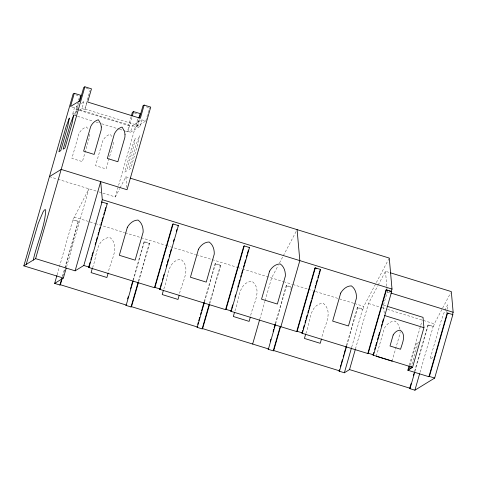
<?xml version="1.0" encoding="UTF-8"?>
<svg xmlns="http://www.w3.org/2000/svg" width="477" height="477" viewBox="0 0 477 477"><rect width="100%" height="100%" fill="white"/><g stroke="black" fill="none" stroke-linecap="round" stroke-linejoin="round"><path stroke-width="0.36" stroke-dasharray="2.38 1.79" d="M89.557 134.204L89.455 137.048L82.402 161.631L71.872 158.382L78.92 133.798C80.434 130.603 83.141 127.896 86.611 126.965L88.424 129.893M113.234 142.224L113.156 144.358L109.328 157.708M447.247 309.281L447.533 304.821L444.182 312.322L440.826 321.868L430.021 359.139L433.545 356.969M446.663 312.703L447.092 310.533M78.854 102.418L75.199 115.166L72.564 114.349L74.46 107.742L78.848 105.047M78.765 110.157L75.921 109.275L77.715 103.014M78.508 100.23L79.707 96.056M76.863 116.114L74.728 115.452L76.624 108.845L78.759 109.501M79.462 110.115L81.972 108.571L83.869 101.965L81.895 101.357M81.972 108.571L84.608 109.388L90.087 90.266M84.608 109.388L85.079 109.096L86.975 102.489M57.109 274.841L72.844 219.945L88.943 188.826L66.428 267.347M62.374 276.463L64.622 268.623M64.824 267.913L78.115 221.572L78.586 221.286L73.315 219.658M62.845 276.177L78.586 221.286M109.132 158.412L106.109 168.947L95.573 165.698L102.621 141.109C104.135 137.919 106.848 135.212 110.318 134.275L112.125 137.209M79.474 110.372L128.593 125.529L131.187 116.483M125.266 131.044L127.401 131.7L129.297 125.093L79.468 109.722M127.401 131.7L127.872 131.413L132.135 116.543M127.872 131.413L130.507 132.224L132.403 125.618L141.812 119.84L145.759 121.057L149.551 107.838M92.502 267.716C96.932 257.944 95.37 238.607 109.799 237.391C121.164 246.388 109.865 261.807 108.303 272.594M98.906 191.903L115.279 196.953L137.74 118.612M132.403 125.618L136.35 126.834L138.747 118.487M141.812 119.84L139.916 126.447L137.281 125.636L139.111 119.262M137.281 125.636L137.752 125.35L139.648 118.737M132.916 280.381L143.959 241.887L144.43 241.595L149.695 243.222L138.658 281.716M133.387 280.094L144.43 241.595M138.39 281.293L149.223 243.508L149.695 243.222M163.814 288.955C168.047 279.313 166.747 260.466 180.914 259.327C192.273 268.324 180.974 283.743 179.418 294.53M204.234 301.607L215.067 263.823L215.538 263.537L220.803 265.158L209.767 303.652M204.502 302.03L215.538 263.537M209.504 303.229L220.338 265.445L220.803 265.158M234.928 310.891C239.156 301.249 237.856 282.408 252.023 281.263C263.382 290.266 252.089 305.679 250.526 316.472M259.786 319.173L264.878 301.404M265.087 300.695L271.604 277.954L278.151 265.546M275.342 323.543L286.176 285.759L286.647 285.473L291.256 286.892M275.611 323.966L286.647 285.473M290.833 289.521L291.447 287.387M305.835 333.53C310.265 323.758 308.702 304.421 323.132 303.199C334.496 312.202 323.197 327.621 321.635 338.408M346.457 345.479L357.291 307.695L357.762 307.409L363.027 309.036L363.784 306.389L389.268 258.069M346.719 345.903L357.762 307.409M351.722 347.107L362.556 309.323L363.027 309.036M355.448 348.985L368.488 303.503L377.85 285.753M384.235 313.282L383.514 305.167L387.306 291.948L387.109 289.736M376.293 356.265L384.331 328.242C386.573 324.402 390.329 321.051 394.998 321.033L397.383 323.203L398.921 325.839L399.875 329.011M392.094 361.143L400.131 333.119L400.048 331.748M409.296 365.227L420.565 325.928M420.768 325.213L422.205 320.21M410.029 365.364L416.385 343.213L418.263 342.057L411.299 366.348M414.549 371.458L427.839 325.123L428.31 324.831L433.575 326.459L434.332 323.811L442.31 308.697M415.02 371.172L428.31 324.831M420.022 372.37L433.104 326.745L433.575 326.459M115.279 196.953L119.733 188.51M120.073 187.86L125.898 176.818L129.446 177.915M279.528 262.934L282.968 256.405M283.314 255.75L296.402 230.94M378.195 285.097L385.482 271.288L389.017 272.379M442.656 308.035L450.628 292.914M81.358 103.503L83.869 101.965M75.921 109.275L76.624 108.845M72.564 114.349L76.958 111.654M74.728 115.452L75.199 115.166M128.593 125.529L129.297 125.093M136.35 126.834L145.759 121.057M130.507 132.224L139.916 126.447M86.343 88.34L90.29 89.557M146.26 106.824L148.896 107.635M75.76 94.84L78.389 95.65M134.359 112.918L138.306 114.134M85.079 109.096L137.752 125.35M71.824 106.931L74.46 107.742M77.578 116.328L93.236 121.164M96.086 122.04L98.93 122.917M101.78 123.799L118.862 129.064M119.572 129.285L124.557 130.823M49.435 176.639L57.192 179.036M57.902 179.251L98.196 191.682M387.306 291.948L390.138 292.824M383.514 305.167L386.34 306.037M368.488 303.503L381.236 307.432M381.94 307.653L386.901 309.179M387.604 309.4L434.332 323.811M427.839 325.123L433.104 326.745M74.072 217.017L94.679 223.373M95.394 223.594L124.521 232.579M125.236 232.8L165.734 245.291M166.443 245.512L195.576 254.497M196.285 254.718L236.789 267.209M237.498 267.43L241.761 268.748M242.471 268.962L282.95 281.454M283.66 281.668L292.168 284.298M292.878 284.513L307.766 289.11M308.476 289.33L312.733 290.642M315.565 291.513L353.856 303.33M354.566 303.545L363.784 306.389M72.844 219.945L78.115 221.572M143.959 241.887L149.223 243.508M215.067 263.823L220.338 265.445M286.176 285.759L290.785 287.184M357.291 307.695L362.556 309.323M385.482 271.288L386.787 286.045M386.847 286.784L387.044 288.996M125.898 176.818L126.846 187.58M135.152 138.467L133.667 146.35L126.614 170.933L124.735 172.09L131.783 147.5L135.152 138.467M139.385 135.867L137.901 143.75L130.847 168.333L128.969 169.49L136.017 144.901L139.385 135.867"/><path stroke-width="0.72" d="M66.22 268.056L63.358 278.049L23.85 265.862L73.124 94.029L74.299 93.307L80.881 95.334L79.057 101.708M74.299 93.307L70.507 106.52L79.915 100.748L83.708 87.529L84.882 86.808L91.471 88.835L87.679 102.054L140.351 118.308L144.143 105.089L150.726 107.116L127.037 189.733L61.193 169.418L49.435 176.639M26.199 264.419L38.172 223.552L43.139 211.758A24.47 3.244 -72.9 0 1 45.738 210.16C44.796 227.344 36.902 243.407 33.259 260.09M23.85 265.862L35.608 258.641L84.882 86.808M62.231 278.318L60.388 284.733L59.923 285.019L54.652 283.398L56.9 275.551M59.923 285.019L61.76 278.604M35.608 258.641L75.116 270.829L100.701 181.606L102.299 199.684L101.541 202.326L102.012 202.039L107.277 203.667L89.086 267.114L88.615 267.4L154.459 287.714L154.93 287.422L173.121 223.975L178.392 225.603L160.194 289.05L159.729 289.336L225.573 309.651L226.038 309.364L244.236 245.917L249.501 247.539L231.309 310.986L230.838 311.278L296.682 331.587L297.153 331.3L315.345 267.853L320.61 269.475L302.418 332.922L301.947 333.214L367.791 353.529L368.262 353.236L386.453 289.789L391.724 291.417L373.533 354.864L373.062 355.15L412.563 367.338L423.934 327.681L423.021 317.354L387.044 306.252M75.116 270.829L83.821 265.486L102.012 202.039M131.384 115.786L132.385 112.31L133.56 111.588L140.143 113.615L138.944 117.789M88.615 267.4L90.046 262.41M90.863 259.56L91.477 257.419M91.888 255.994L92.908 252.428M95.156 244.588L95.77 242.447M96.181 241.022L97.201 237.457M98.018 234.606L98.632 232.472M99.043 231.041L100.063 227.481M100.88 224.625L101.494 222.491M101.905 221.066L102.925 217.5M103.742 214.644L104.356 212.509M104.767 211.084L105.787 207.519M132.338 115.833L133.56 111.588M92.299 268.42L91.095 272.623L106.902 277.495L108.106 273.297M139.517 117.849L142.969 105.811L144.143 105.089M127.603 298.918L128.218 296.777M130.465 288.937L131.08 286.796M131.485 285.371L132.511 281.806M138.449 282.432L131.503 306.669L131.032 306.955L125.767 305.334L126.232 305.041L133.184 280.804M131.032 306.955L138.187 282.008M154.459 287.714L172.65 224.268L173.121 223.975M159.729 289.336L160.135 287.911M160.546 286.486L161.566 282.921M162.383 280.071L162.997 277.93M163.408 276.505L164.022 274.37M166.27 266.524L166.884 264.389M167.29 262.964L168.315 259.399M169.132 256.543L169.746 254.408M170.152 252.983L171.177 249.417M173.425 241.577L174.033 239.436M176.287 231.595L176.895 229.455M163.414 290.356L162.21 294.559L178.01 299.437L179.215 295.233M197.693 324.42L198.307 322.279M198.712 320.854L199.738 317.288M200.555 314.438L201.169 312.298M201.574 310.873L204.031 302.317M209.564 304.368L202.612 328.605L202.141 328.897L196.876 327.27L197.347 326.983L204.293 302.74M202.141 328.897L209.093 304.654M225.573 309.651L243.765 246.204L244.236 245.917M230.838 311.278L231.25 309.853M231.655 308.422L232.675 304.863M234.928 297.016L235.537 294.881M237.79 287.035L238.399 284.9M238.81 283.475L239.83 279.91M240.652 277.059L241.261 274.919M241.672 273.494L242.692 269.928M243.514 267.078L244.123 264.938M244.534 263.513L245.554 259.947M246.376 257.097L246.985 254.956M247.396 253.531L248.416 249.966M234.523 312.292L233.319 316.495L249.119 321.373L250.324 317.169M252.655 344.042L259.583 319.882M270.232 341.365L270.847 339.225M273.094 331.384L273.709 329.249M274.12 327.818L275.14 324.259M280.673 326.304L273.726 350.541L273.255 350.833L267.985 349.206L268.456 348.92L275.408 324.682M273.255 350.833L280.202 326.596M280.881 326.715L299.83 260.621L297.088 229.634M296.682 331.587L314.874 268.14L315.345 267.853M301.947 333.214L302.764 330.364M303.175 328.939L304.195 325.374M305.018 322.518L305.626 320.383M306.037 318.958L307.057 315.392M307.88 312.542L308.488 310.402M308.899 308.977L311.35 300.421M311.761 298.996L314.212 290.439M315.029 287.589L315.643 285.449M316.054 284.024L317.074 280.458M317.891 277.608L318.505 275.467M318.916 274.042L319.936 270.477M305.638 334.234L304.427 338.437L320.234 343.309L321.438 339.105M355.246 349.695L349.54 369.592L344.364 372.77L339.099 371.148L339.505 369.717M340.322 366.867L340.936 364.732M341.347 363.301L342.367 359.741M343.184 356.885L343.798 354.751M344.209 353.32L345.229 349.76M345.64 348.335L346.248 346.195M339.099 371.148L339.564 370.856L346.517 346.618M344.364 372.77L351.519 347.816M367.791 353.529L385.982 290.076L386.453 289.789M373.062 355.15L373.873 352.318M374.683 349.486L375.292 347.363M375.697 345.944L376.717 342.403M377.528 339.57L378.136 337.448M378.541 336.035L379.555 332.493M381.385 326.119L381.994 323.996M382.399 322.577L383.413 319.035M389.28 291.095L391.253 291.703L392.011 289.062L389.268 258.069L130.155 178.136M411.073 383.58L409.642 388.57L414.912 390.192L434.666 378.064L452.864 314.617L447.593 312.99L429.401 376.436L428.93 376.729L407.859 370.23L409.093 365.942M408.801 369.651L409.826 366.08M410.685 368.494L411.299 366.348M413.326 375.739L413.935 373.598M409.642 388.57L410.113 388.278L414.817 371.881M414.912 390.192L419.611 373.795M428.93 376.729L447.122 313.282L447.593 312.99M390.436 272.82L451.32 291.602L453.15 312.262L452.393 314.903L452.864 314.617M106.812 203.953L107.277 203.667M54.652 283.398L63.358 278.049M177.921 225.889L178.392 225.603M249.03 247.831L249.501 247.539M320.145 269.767L320.61 269.475M391.253 291.703L391.724 291.417M407.859 370.23L412.563 367.338M102.299 199.684L392.011 289.062M314.874 268.14L316.847 268.748M385.982 290.076L387.962 290.69M390.848 293.039L453.15 312.262M447.122 313.282L448.44 313.687M384.432 315.494L423.934 327.681M83.821 265.486L89.086 267.114M154.93 287.422L160.194 289.05M226.038 309.364L231.309 310.986M297.153 331.3L302.418 332.922M368.262 353.236L373.533 354.864M376.293 356.265L392.094 361.143M429.401 376.436L434.666 378.064M349.54 369.592L410.113 388.278M60.388 284.733L126.232 305.041M131.503 306.669L197.347 326.983M202.612 328.605L268.456 348.92M273.726 350.541L339.564 370.856M101.315 126.977L101.213 129.827L94.166 154.411L83.63 151.161L90.678 126.578C92.192 123.382 94.899 120.675 98.375 119.745L100.754 123.931L101.315 126.977M125.016 134.293L124.92 137.137L117.867 161.727L107.331 158.477L114.385 133.888C115.899 130.698 118.606 127.991 122.076 127.055L124.461 131.241L125.016 134.293M69.308 118.153L67.823 126.035L60.77 150.619L58.892 151.775L65.939 127.192L69.308 118.153M73.541 115.553L72.057 123.436L65.003 148.019L63.125 149.176L70.173 124.592L73.541 115.553M127.359 227.273L119.322 255.29L135.122 260.168L143.16 232.144C143.297 227.624 141.925 222.735 138.026 220.058C133.357 220.082 129.601 223.433 127.359 227.273M198.468 249.209L190.43 277.232L206.237 282.104L214.268 254.08C214.411 249.56 213.034 244.671 209.135 241.994C204.466 242.018 200.71 245.369 198.468 249.209M269.577 271.145L261.545 299.168L277.346 304.04L285.383 276.022C285.52 271.502 284.149 266.607 280.249 263.93C275.581 263.954 271.818 267.305 269.577 271.145M340.691 293.081L332.654 321.104L348.454 325.982L356.492 297.958C356.629 293.438 355.258 288.543 351.358 285.872C346.69 285.89 342.933 289.241 340.691 293.081M393.179 334.979L390.019 345.998L400.555 349.247C402.183 343.392 406.619 334.848 400.286 330.173C397.18 330.185 394.67 332.421 393.179 334.979"/></g></svg>
